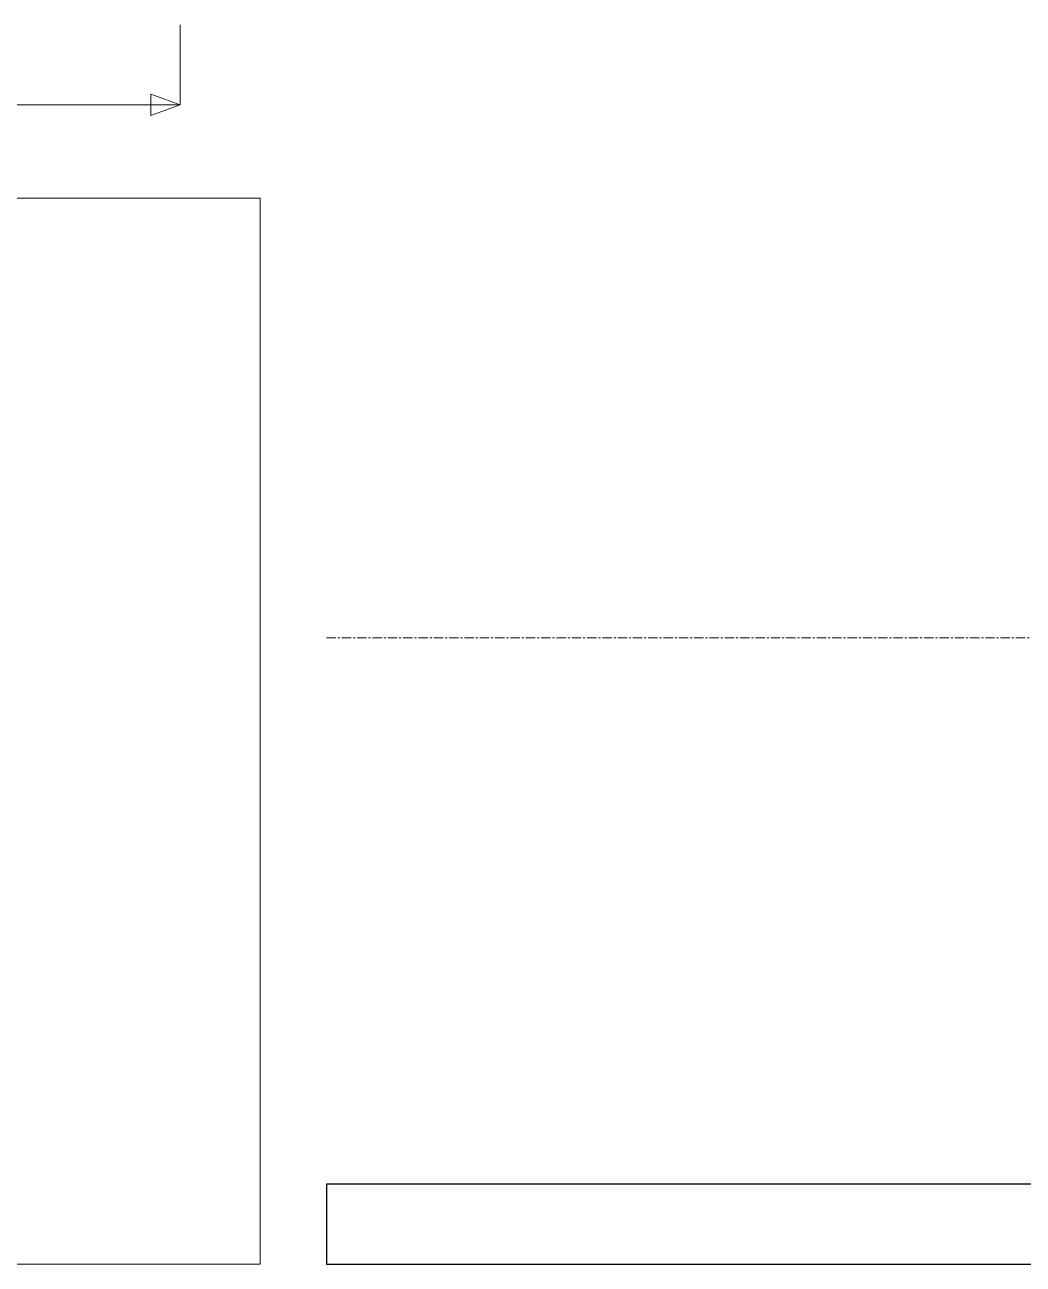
# Model space of a CAD drawing. Header units: millimetres. Extents: x 10 to 410, y 10 to 287.
# Drawn here: x 255.3 to 330.3, y 91 to 184 of the extents above; entities that cross this region are included whole.
import ezdxf

# ---------------------------------------------------------------- set-up
doc = ezdxf.new("R2010")
doc.units = ezdxf.units.MM
doc.linetypes.add('CENTER', pattern=[1.15, 0.7, -0.15, 0.15, -0.15])
for name, color, linetype, lineweight in [('CENTER', 4, 'CENTER', 13), ('DIMENSION', 2, 'CONTINUOUS', 18), ('NOTES', 7, 'CONTINUOUS', 18), ('TITLE_BLOCK', 7, 'CONTINUOUS', 25)]:
    doc.layers.add(name, color=color, linetype=linetype, lineweight=lineweight)

msp = doc.modelspace()

# ---------------------------------------------------------------- linework, layer by layer
at = {"layer": 'CENTER'}
msp.add_line((278, 138), (404, 138), dxfattribs=at)
at = {"layer": 'DIMENSION'}
for p in [(267, 184), (151, 178)]:
    msp.add_line(p, (267, 178), dxfattribs=at)
msp.add_lwpolyline([(267, 178), (264.8, 177.2), (264.8, 178.8)], close=True, dxfattribs=at)
at = {"layer": 'NOTES'}
msp.add_lwpolyline([(145, 91), (273, 91), (273, 171), (145, 171)], close=True, dxfattribs=at)
at = {"layer": 'TITLE_BLOCK'}
msp.add_lwpolyline([(278, 91), (404, 91), (404, 97), (278, 97)], close=True, dxfattribs=at)

doc.saveas('drawing.dxf')
